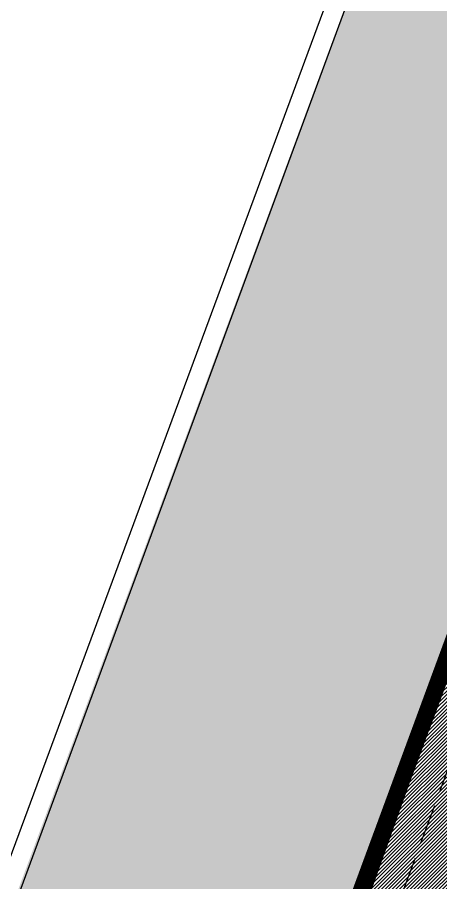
# Model space of a CAD drawing. Header units: millimetres. Extents: x 36720183 to 38160956, y 58934012 to 60388477.
# Drawn here: x 37337182 to 37363659, y 59703044 to 59757188 of the extents above; entities that cross this region are included whole.
import ezdxf

# ---------------------------------------------------------------- set-up
doc = ezdxf.new("R2010")
doc.units = ezdxf.units.MM
doc.header["$LTSCALE"] = 1000
doc.header["$MEASUREMENT"] = 0
doc.linetypes.add('DASH', pattern=[0.35, 0.25, -0.1])
doc.linetypes.add('总图草图2013.08.27$0$ACAD_ISO02W100', pattern=[15, 12, -3])
for name, color, linetype in [('@ 绿化', 8, 'Continuous'), ('@YL', 2, 'Continuous'), ('@围墙', 5, 'Continuous'), ('KX_E1', 7, 'Continuous'), ('LH', 86, 'Continuous'), ('硬质铺地', 7, 'Continuous'), ('绿地', 85, 'Continuous'), ('隐形消防车道', 9, 'Continuous')]:
    doc.layers.add(name, color=color, linetype=linetype)

msp = doc.modelspace()

# ---------------------------------------------------------------- hatches: boundary and pattern name
at = {"layer": '@ 绿化', "linetype": 'Continuous'}
h = msp.add_hatch(dxfattribs=at)
h.set_pattern_fill('GRASS', color=256, scale=500, style=0)
h.set_pattern_definition([(90, (0, 0), (-997.795475, 997.795475), [264.58066, -1731.01015]), (45, (0, 0), (-997.796155, 997.796155), [264.58066, -1146.51615]), (135, (0, 0), (-997.796155, -997.796155), [264.58066, -1146.51615])])
edge = h.paths.add_edge_path()
edge.add_line((37309923, 59563493), (37286342, 59565097))
edge.add_line((37286342, 59565097), (37366812, 59782521))
edge.add_line((37366812, 59782521), (37387187, 59781134))
edge.add_line((37387187, 59781134), (37309923, 59563493))
at = {"layer": '@ 绿化'}
h = msp.add_hatch(dxfattribs=at)
h.set_pattern_fill('ANSI31', color=8, scale=100, style=0)
h.set_pattern_definition([(45, (37392134.96, 59659618.2), (-112.2532, 112.2532), [])])
h.paths.add_polyline_path([(37406931, 59759746), (37397632, 59770401), (37384002, 59771328), (37342505, 59658700), (37399810, 59655065)])
at = {"layer": 'LH'}
h = msp.add_hatch(dxfattribs=at)
h.set_pattern_fill('GRASS', color=256, scale=300)
h.set_pattern_definition([(86.1084516, (41215743.85, 48493922.8), (-556.66581, 637.92802), [158.748396, -1038.60609]), (41.108452, (41215743.85, 48493922.8), (-556.66619, 637.928454), [158.748396, -687.90969]), (131.108452, (41215743.85, 48493922.8), (-637.928454, -556.66619), [158.748396, -687.90969])])
h.paths.add_polyline_path([(37348705, 59674081), (37380174, 59759493), (37379654, 59759528), (37342602, 59658964), (37399810, 59655072), (37399878, 59656070), (37399281, 59656111), (37347721, 59659618)])

# ---------------------------------------------------------------- linework, layer by layer
at = {"color": 8}
msp.add_lwpolyline([(37286342, 59565097), (37293636, 59587070), (37309883, 59625825), (37319543, 59655811), (37332911, 59694330), (37365567, 59782605)], dxfattribs=at)
at = {"layer": '@YL', "color": 16, "linetype": '总图草图2013.08.27$0$ACAD_ISO02W100', "ltscale": 0.3}
for const_width in [1000, 500]:
    msp.add_lwpolyline([(37406931, 59759746), (37397632, 59770401), (37384002, 59771328), (37342505, 59658700), (37399810, 59655065)], close=True, dxfattribs=dict(at, const_width=const_width))
at = {"layer": '@围墙'}
for points in [[(37399810, 59655065), (37342602, 59658964), (37384002, 59771328), (37397632, 59770401), (37406931, 59759746), (37403670, 59711818)], [(37399458, 59656196), (37399410, 59655493), (37343162, 59659327), (37384274, 59770909), (37397440, 59770013), (37406520, 59759607), (37403271, 59711845)]]:
    msp.add_lwpolyline(points, dxfattribs=at)
at = {"layer": 'KX_E1'}
msp.add_lwpolyline([(37366812, 59782521), (37325225, 59785350), (37245107, 59567902), (37286694, 59565073), (37366812, 59782521)], close=True, dxfattribs=at)
at = {"layer": '硬质铺地'}
msp.add_line((37348705, 59674081), (37375779, 59747564), dxfattribs=at)
at = {"layer": '绿地'}
msp.add_line((37309923, 59563493), (37387187, 59781135), dxfattribs=at)
at = {"layer": '绿地', "linetype": '总图草图2013.08.27$0$ACAD_ISO02W100', "ltscale": 0.3}
msp.add_lwpolyline([(37406418, 59759573), (37397392, 59769916), (37384342, 59770804), (37343206, 59659157), (37399345, 59655595)], close=True, dxfattribs=at)
at = {"layer": '隐形消防车道', "linetype": 'DASH', "ltscale": 5}
msp.add_line((37350868, 59679951), (37375779, 59747564), dxfattribs=at)
at = {"layer": '隐形消防车道', "color": 1, "linetype": 'DASH', "ltscale": 10}
msp.add_line((37352744, 59679260), (37377908, 59747557), dxfattribs=at)

doc.saveas('drawing.dxf')
